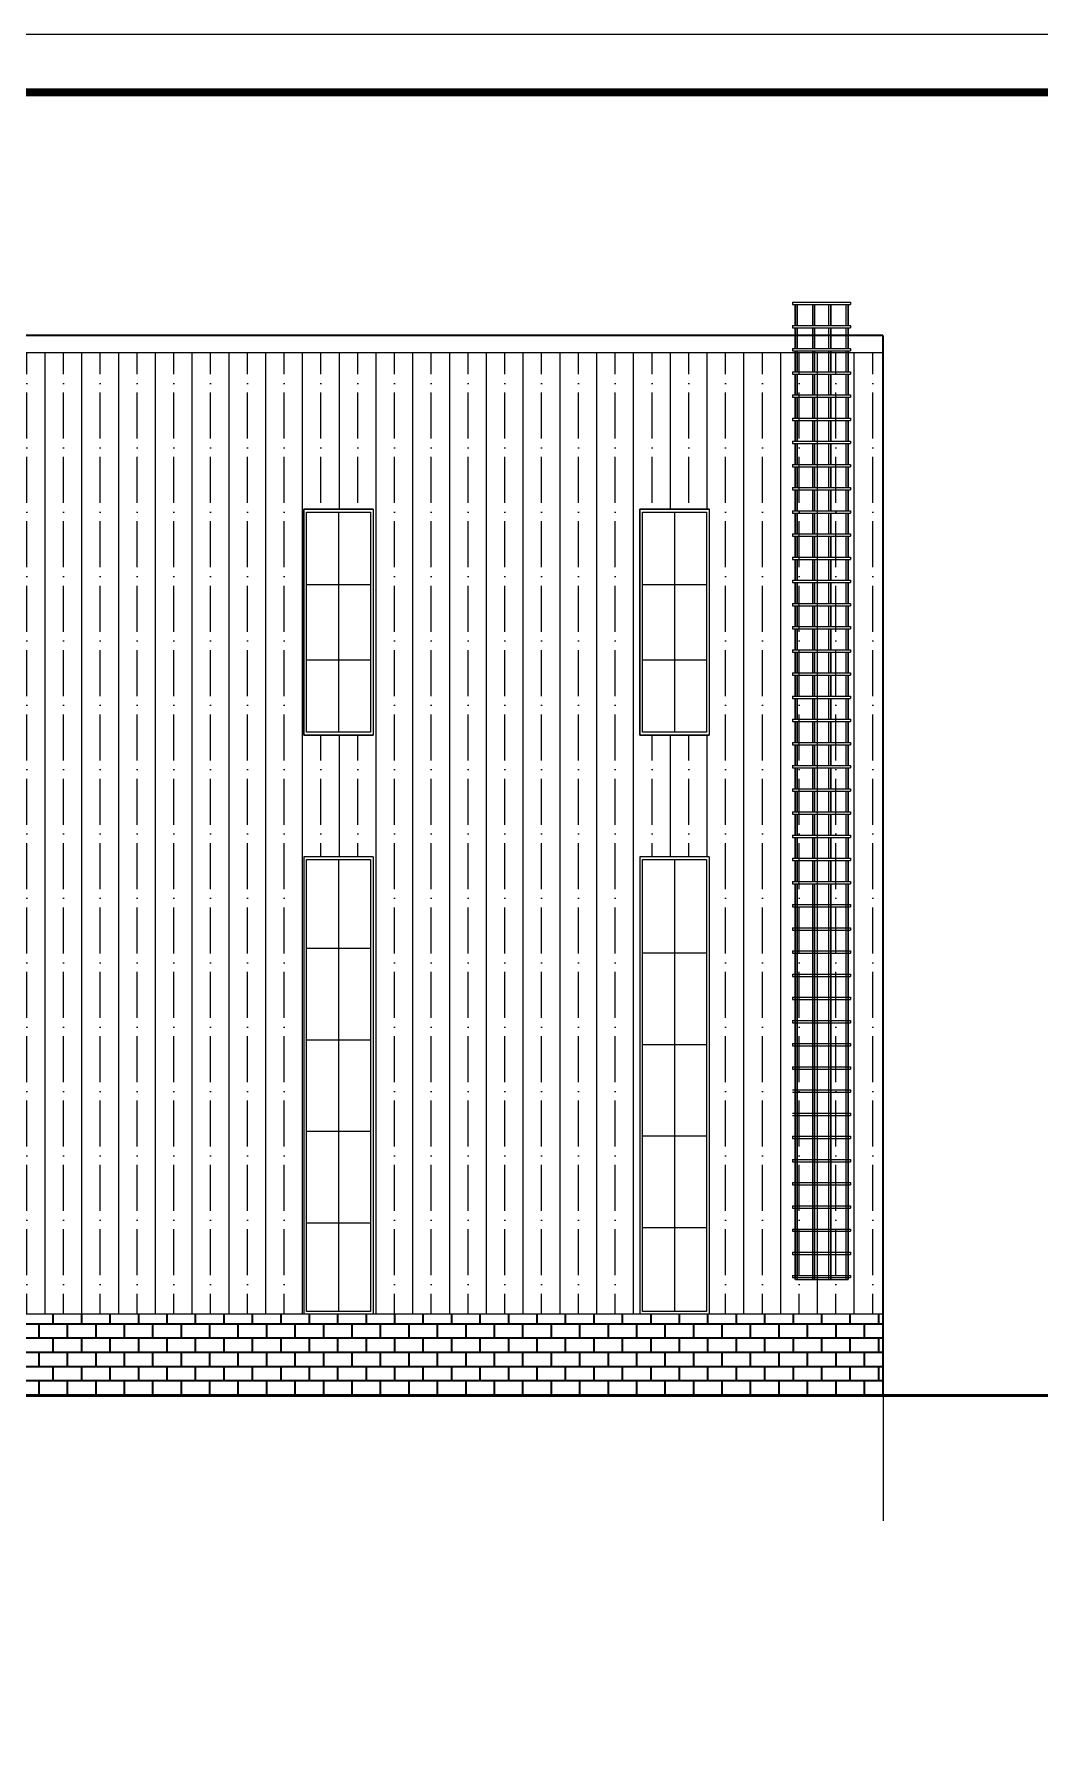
# Model space of a CAD drawing. Extents: x -248860 to 1018944, y -1060852 to 188626.
# Drawn here: x 770321 to 787675, y 48753 to 78453 of the extents above; entities that cross this region are included whole.
import ezdxf

# ---------------------------------------------------------------- set-up
doc = ezdxf.new("R2010")
doc.units = 0
doc.header["$LTSCALE"] = 1000
doc.header["$MEASUREMENT"] = 0
doc.layers.get('0').update_dxf_attribs({"linetype": 'CONTINUOUS'})
for name, color, linetype in [('AXIS', 3, 'CONTINUOUS'), ('WALL', 6, 'CONTINUOUS'), ('图框', 4, 'CONTINUOUS'), ('建筑', 4, 'CONTINUOUS'), ('彩钢墙', 3, 'CONTINUOUS'), ('彩钢板', 253, 'CONTINUOUS'), ('立面图', 40, 'CONTINUOUS')]:
    doc.layers.add(name, color=color, linetype=linetype)

# ---------------------------------------------------------------- blocks, each defined once
blk = doc.blocks.new('jhyfty')
at = {"layer": '图框'}
blk.add_lwpolyline([(650751, 105710), (776851, 105710), (776851, 165110), (650751, 165110)], close=True, dxfattribs=at)
at = {"layer": '图框', "const_width": 140}
blk.add_lwpolyline([(653251, 164110), (775851, 164110), (775851, 106710), (653251, 106710)], close=True, dxfattribs=at)

msp = doc.modelspace()

# ---------------------------------------------------------------- hatches: boundary and pattern name
h = msp.add_hatch()
h.set_pattern_fill('AR-B816C', color=256, scale=200, style=0)
h.set_pattern_definition([(0, (294255.72, 709236.9), (245.69238, 245.69238), [479.86793, -11.51682]), (0, (294010.03, 709248.41), (245.69238, 245.69238), [479.86793, -11.51682]), (90, (294255.72, 709236.9), (-245.69238, 245.69238), [-257.20918, 234.17555]), (90, (294244.2, 709236.9), (-245.69238, 245.69238), [-257.20918, 234.17555])])
h.paths.add_polyline_path([(767971.7, 56355), (767971.7, 55155), (768471.7, 54955), (784971.7, 54955), (784971.7, 56355)])
at = {"layer": '彩钢板'}
h = msp.add_hatch(dxfattribs=at)
h.set_pattern_fill('ANSI35,_O', color=256, scale=200, angle=45)
h.set_pattern_definition([(90, (294255.7, 711236.9), (-635, 6e-14), []), (90, (294573.2, 711554.4), (-635, 6e-14), [793.75, -158.75, 0, -158.75])])
h.paths.add_polyline_path([(761971.7, 66355), (761971.7, 70255), (763171.7, 70255), (763171.7, 66355)], flags=16)
h.paths.add_polyline_path([(762471.7, 60755), (768471.7, 60755), (768471.7, 60455), (762471.7, 60455)], flags=16)
h.paths.add_polyline_path([(767771.7, 66355), (767771.7, 70255), (768971.7, 70255), (768971.7, 66355)], flags=16)
h.paths.add_polyline_path([(774971.7, 66355), (774971.7, 70255), (776171.7, 70255), (776171.7, 66355)], flags=16)
h.paths.add_polyline_path([(780771.7, 66355), (780771.7, 70255), (781971.7, 70255), (781971.7, 66355)], flags=16)
h.paths.add_polyline_path([(767471.7, 59855), (767971.7, 59855), (767971.7, 56355), (774971.7, 56355), (774971.7, 64255), (776171.7, 64255), (776171.7, 56355), (780771.7, 56355), (780771.7, 64255), (781971.7, 64255), (781971.7, 56355), (784971.7, 56355), (784971.7, 72955), (745971.7, 72955), (745971.7, 56355), (762971.7, 56355), (762971.7, 60155), (763471.7, 60155), (763471.7, 60155.1), (767471.7, 60155.1)])

# ---------------------------------------------------------------- linework, layer by layer
at = {"layer": 'AXIS'}
msp.add_line((784971.7, 56791.3), (784971.7, 52791.3), dxfattribs=at)
at = {"layer": '建筑'}
for p, q in [((774971.7, 70255), (774971.7, 66355)), ((774971.7, 70255), (774971.7, 66355)), ((776171.7, 70255), (774971.7, 70255)), ((775571.7, 70205), (775571.7, 66405)), ((776171.7, 70255), (776171.7, 66355)), ((776171.7, 70255), (776171.7, 66355)), ((780771.7, 70255), (780771.7, 66355)), ((780771.7, 70255), (780771.7, 66355)), ((781971.7, 70255), (780771.7, 70255)), ((781371.7, 70205), (781371.7, 66405)), ((781971.7, 70255), (781971.7, 66355)), ((781971.7, 70255), (781971.7, 66355)), ((775021.7, 68955), (776121.7, 68955)), ((780821.7, 68955), (781921.7, 68955)), ((775021.7, 67655), (776121.7, 67655)), ((780821.7, 67655), (781921.7, 67655)), ((774971.7, 66355), (776171.7, 66355)), ((780771.7, 66355), (781971.7, 66355)), ((775571.7, 64205), (775571.7, 56405)), ((781371.7, 64205), (781371.7, 56405)), ((775021.7, 62675), (776121.7, 62675)), ((780821.7, 62595), (781921.7, 62595)), ((775021.7, 61095), (776121.7, 61095)), ((780821.7, 61015), (781921.7, 61015)), ((775021.7, 59515), (776121.7, 59515)), ((780821.7, 59435), (781921.7, 59435)), ((775021.7, 57935), (776121.7, 57935)), ((775021.7, 57935), (776121.7, 57935)), ((780821.7, 57855), (781921.7, 57855)), ((780821.7, 57855), (781921.7, 57855))]:
    msp.add_line(p, q, dxfattribs=at)
for points in [[(774971.7, 70255), (776171.7, 70255), (776171.7, 66355), (774971.7, 66355)], [(775021.7, 70205), (776121.7, 70205), (776121.7, 66405), (775021.7, 66405)], [(780771.7, 70255), (781971.7, 70255), (781971.7, 66355), (780771.7, 66355)], [(780821.7, 70205), (781921.7, 70205), (781921.7, 66405), (780821.7, 66405)], [(775021.7, 64205), (776121.7, 64205), (776121.7, 56405), (775021.7, 56405)], [(780821.7, 64205), (781921.7, 64205), (781921.7, 56405), (780821.7, 56405)]]:
    msp.add_lwpolyline(points, close=True, dxfattribs=at)
at = {"layer": '彩钢墙'}
for p, q in [((783411.7, 73827.8), (783411.7, 73787.8)), ((783411.7, 73827.8), (784411.7, 73827.8)), ((783411.7, 73827.8), (784411.7, 73827.8)), ((783411.7, 73827.8), (783411.7, 73787.8)), ((783411.7, 73787.8), (784411.7, 73787.8)), ((783411.7, 73787.8), (784411.7, 73787.8)), ((783451.7, 73787.8), (783451.7, 73427.8)), ((783459.7, 73787.8), (783459.7, 73427.8)), ((783491.7, 73787.8), (783491.7, 73427.8)), ((783751.7, 73787.8), (783751.7, 73427.8)), ((783759.7, 73787.8), (783759.7, 73427.8)), ((783791.7, 73787.8), (783791.7, 73427.8)), ((784031.7, 73787.8), (784031.7, 73427.8)), ((784063.7, 73787.8), (784063.7, 73427.8)), ((784071.7, 73787.8), (784071.7, 73427.8)), ((784331.7, 73787.8), (784331.7, 73427.8)), ((784363.7, 73787.8), (784363.7, 73427.8)), ((784371.7, 73787.8), (784371.7, 73427.8)), ((784411.7, 73827.8), (784411.7, 73787.8)), ((784411.7, 73827.8), (784411.7, 73787.8)), ((783411.7, 73427.8), (783411.7, 73387.8)), ((783411.7, 73427.8), (784411.7, 73427.8)), ((783411.7, 73427.8), (784411.7, 73427.8)), ((783411.7, 73427.8), (783411.7, 73387.8)), ((783411.7, 73387.8), (784411.7, 73387.8)), ((783411.7, 73387.8), (784411.7, 73387.8)), ((783451.7, 73387.8), (783451.7, 73027.8)), ((783459.7, 73387.8), (783459.7, 73027.8)), ((783491.7, 73387.8), (783491.7, 73027.8)), ((783751.7, 73387.8), (783751.7, 73027.8)), ((783759.7, 73387.8), (783759.7, 73027.8)), ((783791.7, 73387.8), (783791.7, 73027.8)), ((784031.7, 73387.8), (784031.7, 73027.8)), ((784063.7, 73387.8), (784063.7, 73027.8)), ((784071.7, 73387.8), (784071.7, 73027.8)), ((784331.7, 73387.8), (784331.7, 73027.8)), ((784363.7, 73387.8), (784363.7, 73027.8)), ((784371.7, 73387.8), (784371.7, 73027.8)), ((784411.7, 73427.8), (784411.7, 73387.8)), ((784411.7, 73427.8), (784411.7, 73387.8)), ((783411.7, 73027.8), (784411.7, 73027.8)), ((783411.7, 73027.8), (783411.7, 72987.8)), ((783411.7, 73027.8), (784411.7, 73027.8)), ((783411.7, 72987.8), (784411.7, 72987.8)), ((783451.7, 72987.8), (783451.7, 72627.8)), ((783459.7, 72987.8), (783459.7, 72627.8)), ((783491.7, 72987.8), (783491.7, 72627.8)), ((783751.7, 72987.8), (783751.7, 72627.8)), ((783759.7, 72987.8), (783759.7, 72627.8)), ((783791.7, 72987.8), (783791.7, 72627.8)), ((784031.7, 72987.8), (784031.7, 72627.8)), ((784063.7, 72987.8), (784063.7, 72627.8)), ((784071.7, 72987.8), (784071.7, 72627.8)), ((784331.7, 72987.8), (784331.7, 72627.8)), ((784363.7, 72987.8), (784363.7, 72627.8)), ((784371.7, 72987.8), (784371.7, 72627.8)), ((784411.7, 73027.8), (784411.7, 72987.8)), ((783411.7, 72627.8), (784411.7, 72627.8)), ((783411.7, 72627.8), (783411.7, 72587.8)), ((783411.7, 72587.8), (784411.7, 72587.8)), ((783451.7, 72587.8), (783451.7, 72227.8)), ((783459.7, 72587.8), (783459.7, 72227.8)), ((783491.7, 72587.8), (783491.7, 72227.8)), ((783751.7, 72587.8), (783751.7, 72227.8)), ((783759.7, 72587.8), (783759.7, 72227.8)), ((783791.7, 72587.8), (783791.7, 72227.8)), ((784031.7, 72587.8), (784031.7, 72227.8)), ((784063.7, 72587.8), (784063.7, 72227.8)), ((784071.7, 72587.8), (784071.7, 72227.8)), ((784331.7, 72587.8), (784331.7, 72227.8)), ((784363.7, 72587.8), (784363.7, 72227.8)), ((784371.7, 72587.8), (784371.7, 72227.8)), ((784411.7, 72627.8), (784411.7, 72587.8)), ((783411.7, 72227.8), (784411.7, 72227.8)), ((783411.7, 72227.8), (783411.7, 72187.8)), ((783411.7, 72187.8), (784411.7, 72187.8)), ((783451.7, 72187.8), (783451.7, 71827.8)), ((783459.7, 72187.8), (783459.7, 71827.8)), ((783491.7, 72187.8), (783491.7, 71827.8)), ((783751.7, 72187.8), (783751.7, 71827.8)), ((783759.7, 72187.8), (783759.7, 71827.8)), ((783791.7, 72187.8), (783791.7, 71827.8)), ((784031.7, 72187.8), (784031.7, 71827.8)), ((784063.7, 72187.8), (784063.7, 71827.8)), ((784071.7, 72187.8), (784071.7, 71827.8)), ((784331.7, 72187.8), (784331.7, 71827.8)), ((784363.7, 72187.8), (784363.7, 71827.8)), ((784371.7, 72187.8), (784371.7, 71827.8)), ((784411.7, 72227.8), (784411.7, 72187.8)), ((783411.7, 71827.8), (783411.7, 71787.8)), ((783411.7, 71827.8), (784411.7, 71827.8)), ((783411.7, 71827.8), (784411.7, 71827.8)), ((783411.7, 71827.8), (783411.7, 71787.8)), ((783411.7, 71787.8), (784411.7, 71787.8)), ((783411.7, 71787.8), (784411.7, 71787.8)), ((783451.7, 71787.8), (783451.7, 71427.8)), ((783459.7, 71787.8), (783459.7, 71427.8)), ((783491.7, 71787.8), (783491.7, 71427.8)), ((783751.7, 71787.8), (783751.7, 71427.8)), ((783759.7, 71787.8), (783759.7, 71427.8)), ((783791.7, 71787.8), (783791.7, 71427.8)), ((784031.7, 71787.8), (784031.7, 71427.8)), ((784063.7, 71787.8), (784063.7, 71427.8)), ((784071.7, 71787.8), (784071.7, 71427.8)), ((784331.7, 71787.8), (784331.7, 71427.8)), ((784363.7, 71787.8), (784363.7, 71427.8)), ((784371.7, 71787.8), (784371.7, 71427.8)), ((784411.7, 71827.8), (784411.7, 71787.8)), ((784411.7, 71827.8), (784411.7, 71787.8)), ((783411.7, 71427.8), (784411.7, 71427.8)), ((783411.7, 71427.8), (783411.7, 71387.8)), ((783411.7, 71427.8), (784411.7, 71427.8)), ((783411.7, 71387.8), (784411.7, 71387.8)), ((783451.7, 71387.8), (783451.7, 71027.8)), ((783459.7, 71387.8), (783459.7, 71027.8)), ((783491.7, 71387.8), (783491.7, 71027.8)), ((783751.7, 71387.8), (783751.7, 71027.8)), ((783759.7, 71387.8), (783759.7, 71027.8)), ((783791.7, 71387.8), (783791.7, 71027.8)), ((784031.7, 71387.8), (784031.7, 71027.8)), ((784063.7, 71387.8), (784063.7, 71027.8)), ((784071.7, 71387.8), (784071.7, 71027.8)), ((784331.7, 71387.8), (784331.7, 71027.8)), ((784363.7, 71387.8), (784363.7, 71027.8)), ((784371.7, 71387.8), (784371.7, 71027.8)), ((784411.7, 71427.8), (784411.7, 71387.8)), ((783411.7, 71027.8), (784411.7, 71027.8)), ((783411.7, 71027.8), (783411.7, 70987.8)), ((783411.7, 70987.8), (784411.7, 70987.8)), ((783451.7, 70987.8), (783451.7, 70627.8)), ((783459.7, 70987.8), (783459.7, 70627.8)), ((783491.7, 70987.8), (783491.7, 70627.8)), ((783751.7, 70987.8), (783751.7, 70627.8)), ((783759.7, 70987.8), (783759.7, 70627.8)), ((783791.7, 70987.8), (783791.7, 70627.8)), ((784031.7, 70987.8), (784031.7, 70627.8)), ((784063.7, 70987.8), (784063.7, 70627.8)), ((784071.7, 70987.8), (784071.7, 70627.8)), ((784331.7, 70987.8), (784331.7, 70627.8)), ((784363.7, 70987.8), (784363.7, 70627.8)), ((784371.7, 70987.8), (784371.7, 70627.8)), ((784411.7, 71027.8), (784411.7, 70987.8)), ((783411.7, 70627.8), (784411.7, 70627.8)), ((783411.7, 70627.8), (783411.7, 70587.8)), ((783411.7, 70587.8), (784411.7, 70587.8)), ((783451.7, 70587.8), (783451.7, 70227.8)), ((783459.7, 70587.8), (783459.7, 70227.8)), ((783491.7, 70587.8), (783491.7, 70227.8)), ((783751.7, 70587.8), (783751.7, 70227.8)), ((783759.7, 70587.8), (783759.7, 70227.8)), ((783791.7, 70587.8), (783791.7, 70227.8)), ((784031.7, 70587.8), (784031.7, 70227.8)), ((784063.7, 70587.8), (784063.7, 70227.8)), ((784071.7, 70587.8), (784071.7, 70227.8)), ((784331.7, 70587.8), (784331.7, 70227.8)), ((784363.7, 70587.8), (784363.7, 70227.8)), ((784371.7, 70587.8), (784371.7, 70227.8)), ((784411.7, 70627.8), (784411.7, 70587.8)), ((783411.7, 70227.8), (783411.7, 70187.8)), ((783411.7, 70227.8), (784411.7, 70227.8)), ((783411.7, 70227.8), (784411.7, 70227.8)), ((783411.7, 70227.8), (783411.7, 70187.8)), ((783411.7, 70187.8), (784411.7, 70187.8)), ((783411.7, 70187.8), (784411.7, 70187.8)), ((783451.7, 70187.8), (783451.7, 69827.8)), ((783459.7, 70187.8), (783459.7, 69827.8)), ((783491.7, 70187.8), (783491.7, 69827.8)), ((783751.7, 70187.8), (783751.7, 69827.8)), ((783759.7, 70187.8), (783759.7, 69827.8)), ((783791.7, 70187.8), (783791.7, 69827.8)), ((784031.7, 70187.8), (784031.7, 69827.8)), ((784063.7, 70187.8), (784063.7, 69827.8)), ((784071.7, 70187.8), (784071.7, 69827.8)), ((784331.7, 70187.8), (784331.7, 69827.8)), ((784363.7, 70187.8), (784363.7, 69827.8)), ((784371.7, 70187.8), (784371.7, 69827.8)), ((784411.7, 70227.8), (784411.7, 70187.8)), ((784411.7, 70227.8), (784411.7, 70187.8)), ((783411.7, 69827.8), (784411.7, 69827.8)), ((783411.7, 69827.8), (783411.7, 69787.8)), ((783411.7, 69827.8), (784411.7, 69827.8)), ((784411.7, 69827.8), (784411.7, 69787.8)), ((783411.7, 69787.8), (784411.7, 69787.8)), ((783451.7, 69787.8), (783451.7, 69427.8)), ((783459.7, 69787.8), (783459.7, 69427.8)), ((783491.7, 69787.8), (783491.7, 69427.8)), ((783751.7, 69787.8), (783751.7, 69427.8)), ((783759.7, 69787.8), (783759.7, 69427.8)), ((783791.7, 69787.8), (783791.7, 69427.8)), ((784031.7, 69787.8), (784031.7, 69427.8)), ((784063.7, 69787.8), (784063.7, 69427.8)), ((784071.7, 69787.8), (784071.7, 69427.8)), ((784331.7, 69787.8), (784331.7, 69427.8)), ((784363.7, 69787.8), (784363.7, 69427.8)), ((784371.7, 69787.8), (784371.7, 69427.8)), ((783411.7, 69427.8), (784411.7, 69427.8)), ((783411.7, 69427.8), (783411.7, 69387.8)), ((783411.7, 69387.8), (784411.7, 69387.8)), ((783451.7, 69387.8), (783451.7, 69027.8)), ((783459.7, 69387.8), (783459.7, 69027.8)), ((783491.7, 69387.8), (783491.7, 69027.8)), ((783751.7, 69387.8), (783751.7, 69027.8)), ((783759.7, 69387.8), (783759.7, 69027.8)), ((783791.7, 69387.8), (783791.7, 69027.8)), ((784031.7, 69387.8), (784031.7, 69027.8)), ((784063.7, 69387.8), (784063.7, 69027.8)), ((784071.7, 69387.8), (784071.7, 69027.8)), ((784331.7, 69387.8), (784331.7, 69027.8)), ((784363.7, 69387.8), (784363.7, 69027.8)), ((784371.7, 69387.8), (784371.7, 69027.8)), ((784411.7, 69427.8), (784411.7, 69387.8)), ((783411.7, 69027.8), (784411.7, 69027.8)), ((783411.7, 69027.8), (783411.7, 68987.8)), ((783411.7, 68987.8), (784411.7, 68987.8)), ((783451.7, 68987.8), (783451.7, 68627.8)), ((783459.7, 68987.8), (783459.7, 68627.8)), ((783491.7, 68987.8), (783491.7, 68627.8)), ((783751.7, 68987.8), (783751.7, 68627.8)), ((783759.7, 68987.8), (783759.7, 68627.8)), ((783791.7, 68987.8), (783791.7, 68627.8)), ((784031.7, 68987.8), (784031.7, 68627.8)), ((784063.7, 68987.8), (784063.7, 68627.8)), ((784071.7, 68987.8), (784071.7, 68627.8)), ((784331.7, 68987.8), (784331.7, 68627.8)), ((784363.7, 68987.8), (784363.7, 68627.8)), ((784371.7, 68987.8), (784371.7, 68627.8)), ((784411.7, 69027.8), (784411.7, 68987.8)), ((783411.7, 68627.8), (784411.7, 68627.8)), ((783411.7, 68627.8), (783411.7, 68587.8)), ((784411.7, 68627.8), (784411.7, 68587.8)), ((783411.7, 68587.8), (784411.7, 68587.8)), ((783451.7, 68587.8), (783451.7, 68227.8)), ((783459.7, 68587.8), (783459.7, 68227.8)), ((783491.7, 68587.8), (783491.7, 68227.8)), ((783751.7, 68587.8), (783751.7, 68227.8)), ((783759.7, 68587.8), (783759.7, 68227.8)), ((783791.7, 68587.8), (783791.7, 68227.8)), ((784031.7, 68587.8), (784031.7, 68227.8)), ((784063.7, 68587.8), (784063.7, 68227.8)), ((784071.7, 68587.8), (784071.7, 68227.8)), ((784331.7, 68587.8), (784331.7, 68227.8)), ((784363.7, 68587.8), (784363.7, 68227.8)), ((784371.7, 68587.8), (784371.7, 68227.8)), ((783411.7, 68227.8), (784411.7, 68227.8)), ((783411.7, 68227.8), (783411.7, 68187.8)), ((783411.7, 68187.8), (784411.7, 68187.8)), ((783451.7, 68187.8), (783451.7, 67827.8)), ((783459.7, 68187.8), (783459.7, 67827.8)), ((783491.7, 68187.8), (783491.7, 67827.8)), ((783751.7, 68187.8), (783751.7, 67827.8)), ((783759.7, 68187.8), (783759.7, 67827.8)), ((783791.7, 68187.8), (783791.7, 67827.8)), ((784031.7, 68187.8), (784031.7, 67827.8)), ((784063.7, 68187.8), (784063.7, 67827.8)), ((784071.7, 68187.8), (784071.7, 67827.8)), ((784331.7, 68187.8), (784331.7, 67827.8)), ((784363.7, 68187.8), (784363.7, 67827.8)), ((784371.7, 68187.8), (784371.7, 67827.8)), ((784411.7, 68227.8), (784411.7, 68187.8)), ((783411.7, 67827.8), (784411.7, 67827.8)), ((783411.7, 67827.8), (783411.7, 67787.8)), ((783411.7, 67787.8), (784411.7, 67787.8)), ((783451.7, 67787.8), (783451.7, 67427.8)), ((783459.7, 67787.8), (783459.7, 67427.8)), ((783491.7, 67787.8), (783491.7, 67427.8)), ((783751.7, 67787.8), (783751.7, 67427.8)), ((783759.7, 67787.8), (783759.7, 67427.8)), ((783791.7, 67787.8), (783791.7, 67427.8)), ((784031.7, 67787.8), (784031.7, 67427.8)), ((784063.7, 67787.8), (784063.7, 67427.8)), ((784071.7, 67787.8), (784071.7, 67427.8)), ((784331.7, 67787.8), (784331.7, 67427.8)), ((784363.7, 67787.8), (784363.7, 67427.8)), ((784371.7, 67787.8), (784371.7, 67427.8)), ((784411.7, 67827.8), (784411.7, 67787.8)), ((783411.7, 67427.8), (784411.7, 67427.8)), ((783411.7, 67427.8), (783411.7, 67387.8)), ((784411.7, 67427.8), (784411.7, 67387.8)), ((783411.7, 67387.8), (784411.7, 67387.8)), ((783451.7, 67387.8), (783451.7, 67027.8)), ((783459.7, 67387.8), (783459.7, 67027.8)), ((783491.7, 67387.8), (783491.7, 67027.8)), ((783751.7, 67387.8), (783751.7, 67027.8)), ((783759.7, 67387.8), (783759.7, 67027.8)), ((783791.7, 67387.8), (783791.7, 67027.8)), ((784031.7, 67387.8), (784031.7, 67027.8)), ((784063.7, 67387.8), (784063.7, 67027.8)), ((784071.7, 67387.8), (784071.7, 67027.8)), ((784331.7, 67387.8), (784331.7, 67027.8)), ((784363.7, 67387.8), (784363.7, 67027.8)), ((784371.7, 67387.8), (784371.7, 67027.8)), ((783411.7, 67027.8), (784411.7, 67027.8)), ((783411.7, 67027.8), (783411.7, 66987.8)), ((783411.7, 66987.8), (784411.7, 66987.8)), ((783451.7, 66987.8), (783451.7, 66627.8)), ((783459.7, 66987.8), (783459.7, 66627.8)), ((783491.7, 66987.8), (783491.7, 66627.8)), ((783751.7, 66987.8), (783751.7, 66627.8)), ((783759.7, 66987.8), (783759.7, 66627.8)), ((783791.7, 66987.8), (783791.7, 66627.8)), ((784031.7, 66987.8), (784031.7, 66627.8)), ((784063.7, 66987.8), (784063.7, 66627.8)), ((784071.7, 66987.8), (784071.7, 66627.8)), ((784331.7, 66987.8), (784331.7, 66627.8)), ((784363.7, 66987.8), (784363.7, 66627.8)), ((784371.7, 66987.8), (784371.7, 66627.8)), ((784411.7, 67027.8), (784411.7, 66987.8)), ((783411.7, 66627.8), (783411.7, 66587.8)), ((783411.7, 66627.8), (784411.7, 66627.8)), ((783411.7, 66587.8), (784411.7, 66587.8)), ((783451.7, 66587.8), (783451.7, 66227.8)), ((783459.7, 66587.8), (783459.7, 66227.8)), ((783491.7, 66587.8), (783491.7, 66227.8)), ((783751.7, 66587.8), (783751.7, 66227.8)), ((783759.7, 66587.8), (783759.7, 66227.8)), ((783791.7, 66587.8), (783791.7, 66227.8)), ((784031.7, 66587.8), (784031.7, 66227.8)), ((784063.7, 66587.8), (784063.7, 66227.8)), ((784071.7, 66587.8), (784071.7, 66227.8)), ((784331.7, 66587.8), (784331.7, 66227.8)), ((784363.7, 66587.8), (784363.7, 66227.8)), ((784371.7, 66587.8), (784371.7, 66227.8)), ((784411.7, 66627.8), (784411.7, 66587.8)), ((783411.7, 66227.8), (783411.7, 66187.8)), ((783411.7, 66227.8), (784411.7, 66227.8)), ((783411.7, 66227.8), (784411.7, 66227.8)), ((783411.7, 66227.8), (783411.7, 66187.8)), ((783411.7, 66187.8), (784411.7, 66187.8)), ((783411.7, 66187.8), (784411.7, 66187.8)), ((783451.7, 66187.8), (783451.7, 65827.8)), ((783459.7, 66187.8), (783459.7, 65827.8)), ((783491.7, 66187.8), (783491.7, 65827.8)), ((783751.7, 66187.8), (783751.7, 65827.8)), ((783759.7, 66187.8), (783759.7, 65827.8)), ((783791.7, 66187.8), (783791.7, 65827.8)), ((784031.7, 66187.8), (784031.7, 65827.8)), ((784063.7, 66187.8), (784063.7, 65827.8)), ((784071.7, 66187.8), (784071.7, 65827.8)), ((784331.7, 66187.8), (784331.7, 65827.8)), ((784363.7, 66187.8), (784363.7, 65827.8)), ((784371.7, 66187.8), (784371.7, 65827.8)), ((784411.7, 66227.8), (784411.7, 66187.8)), ((784411.7, 66227.8), (784411.7, 66187.8)), ((783411.7, 65827.8), (784411.7, 65827.8)), ((783411.7, 65827.8), (783411.7, 65787.8)), ((783411.7, 65787.8), (784411.7, 65787.8)), ((783451.7, 65787.8), (783451.7, 65427.8)), ((783459.7, 65787.8), (783459.7, 65427.8)), ((783491.7, 65787.8), (783491.7, 65427.8)), ((783751.7, 65787.8), (783751.7, 65427.8)), ((783759.7, 65787.8), (783759.7, 65427.8)), ((783791.7, 65787.8), (783791.7, 65427.8)), ((784031.7, 65787.8), (784031.7, 65427.8)), ((784063.7, 65787.8), (784063.7, 65427.8)), ((784071.7, 65787.8), (784071.7, 65427.8)), ((784331.7, 65787.8), (784331.7, 65427.8)), ((784363.7, 65787.8), (784363.7, 65427.8)), ((784371.7, 65787.8), (784371.7, 65427.8)), ((784411.7, 65827.8), (784411.7, 65787.8)), ((783411.7, 65427.8), (784411.7, 65427.8)), ((783411.7, 65427.8), (783411.7, 65387.8)), ((783411.7, 65387.8), (784411.7, 65387.8)), ((783451.7, 65387.8), (783451.7, 65027.8)), ((783459.7, 65387.8), (783459.7, 65027.8)), ((783491.7, 65387.8), (783491.7, 65027.8)), ((783751.7, 65387.8), (783751.7, 65027.8)), ((783759.7, 65387.8), (783759.7, 65027.8)), ((783791.7, 65387.8), (783791.7, 65027.8)), ((784031.7, 65387.8), (784031.7, 65027.8)), ((784063.7, 65387.8), (784063.7, 65027.8)), ((784071.7, 65387.8), (784071.7, 65027.8)), ((784331.7, 65387.8), (784331.7, 65027.8)), ((784363.7, 65387.8), (784363.7, 65027.8)), ((784371.7, 65387.8), (784371.7, 65027.8)), ((784411.7, 65427.8), (784411.7, 65387.8)), ((783411.7, 65027.8), (784411.7, 65027.8)), ((783411.7, 65027.8), (783411.7, 64987.8)), ((783411.7, 64987.8), (784411.7, 64987.8)), ((783451.7, 64987.8), (783451.7, 64627.8)), ((783459.7, 64987.8), (783459.7, 64627.8)), ((783491.7, 64987.8), (783491.7, 64627.8)), ((783751.7, 64987.8), (783751.7, 64627.8)), ((783759.7, 64987.8), (783759.7, 64627.8)), ((783791.7, 64987.8), (783791.7, 64627.8)), ((784031.7, 64987.8), (784031.7, 64627.8)), ((784063.7, 64987.8), (784063.7, 64627.8)), ((784071.7, 64987.8), (784071.7, 64627.8)), ((784331.7, 64987.8), (784331.7, 64627.8)), ((784363.7, 64987.8), (784363.7, 64627.8)), ((784371.7, 64987.8), (784371.7, 64627.8)), ((784411.7, 65027.8), (784411.7, 64987.8)), ((783411.7, 64627.8), (784411.7, 64627.8)), ((783411.7, 64627.8), (783411.7, 64587.8)), ((783411.7, 64587.8), (784411.7, 64587.8)), ((783451.7, 64587.8), (783451.7, 64227.8)), ((783459.7, 64587.8), (783459.7, 64227.8)), ((783491.7, 64587.8), (783491.7, 64227.8)), ((783751.7, 64587.8), (783751.7, 64227.8)), ((783759.7, 64587.8), (783759.7, 64227.8)), ((783791.7, 64587.8), (783791.7, 64227.8)), ((784031.7, 64587.8), (784031.7, 64227.8)), ((784063.7, 64587.8), (784063.7, 64227.8)), ((784071.7, 64587.8), (784071.7, 64227.8)), ((784331.7, 64587.8), (784331.7, 64227.8)), ((784363.7, 64587.8), (784363.7, 64227.8)), ((784371.7, 64587.8), (784371.7, 64227.8)), ((784411.7, 64627.8), (784411.7, 64587.8)), ((783411.7, 64227.8), (784411.7, 64227.8)), ((783411.7, 64227.8), (783411.7, 64187.8)), ((783411.7, 64187.8), (784411.7, 64187.8)), ((783451.7, 64187.8), (783451.7, 63827.8)), ((783459.7, 64187.8), (783459.7, 63827.8)), ((783491.7, 64187.8), (783491.7, 63827.8)), ((783751.7, 64187.8), (783751.7, 63827.8)), ((783759.7, 64187.8), (783759.7, 63827.8)), ((783791.7, 64187.8), (783791.7, 63827.8)), ((784031.7, 64187.8), (784031.7, 63827.8)), ((784063.7, 64187.8), (784063.7, 63827.8)), ((784071.7, 64187.8), (784071.7, 63827.8)), ((784331.7, 64187.8), (784331.7, 63827.8)), ((784363.7, 64187.8), (784363.7, 63827.8)), ((784371.7, 64187.8), (784371.7, 63827.8)), ((784411.7, 64227.8), (784411.7, 64187.8)), ((783411.7, 63827.8), (784411.7, 63827.8)), ((783411.7, 63827.8), (783411.7, 63787.8)), ((783411.7, 63827.8), (784411.7, 63827.8)), ((783411.7, 63827.8), (783411.7, 63787.8)), ((783411.7, 63787.8), (784411.7, 63787.8)), ((783411.7, 63787.8), (784411.7, 63787.8)), ((783451.7, 63787.8), (783451.7, 56955)), ((783459.7, 63787.8), (783459.7, 56955)), ((783491.7, 63787.8), (783491.7, 56955)), ((783751.7, 63787.8), (783751.7, 56955)), ((783759.7, 63787.8), (783759.7, 56955)), ((783791.7, 63787.8), (783791.7, 56955)), ((784031.7, 63787.8), (784031.7, 56955)), ((784063.7, 63787.8), (784063.7, 56955)), ((784071.7, 63787.8), (784071.7, 56955)), ((784331.7, 63787.8), (784331.7, 56955)), ((784363.7, 63787.8), (784363.7, 56955)), ((784371.7, 63787.8), (784371.7, 56955)), ((784411.7, 63827.8), (784411.7, 63787.8)), ((784411.7, 63827.8), (784411.7, 63787.8)), ((783411.7, 63427.8), (784411.7, 63427.8)), ((783411.7, 63427.8), (783411.7, 63387.8)), ((783411.7, 63387.8), (784411.7, 63387.8)), ((784411.7, 63427.8), (784411.7, 63387.8)), ((783411.7, 63027.8), (784411.7, 63027.8)), ((783411.7, 63027.8), (783411.7, 62987.8)), ((783411.7, 62987.8), (784411.7, 62987.8)), ((784411.7, 63027.8), (784411.7, 62987.8)), ((783411.7, 62627.8), (784411.7, 62627.8)), ((783411.7, 62627.8), (783411.7, 62587.8)), ((783411.7, 62587.8), (784411.7, 62587.8)), ((784411.7, 62627.8), (784411.7, 62587.8)), ((783411.7, 62227.8), (784411.7, 62227.8)), ((783411.7, 62227.8), (783411.7, 62187.8)), ((783411.7, 62187.8), (784411.7, 62187.8)), ((784411.7, 62227.8), (784411.7, 62187.8)), ((783411.7, 61827.8), (784411.7, 61827.8)), ((783411.7, 61827.8), (783411.7, 61787.8)), ((783411.7, 61787.8), (784411.7, 61787.8)), ((784411.7, 61827.8), (784411.7, 61787.8)), ((783411.7, 61427.8), (784411.7, 61427.8)), ((783411.7, 61427.8), (783411.7, 61387.8)), ((783411.7, 61387.8), (784411.7, 61387.8)), ((784411.7, 61427.8), (784411.7, 61387.8)), ((783411.7, 61027.8), (784411.7, 61027.8)), ((783411.7, 61027.8), (783411.7, 60987.8)), ((783411.7, 60987.8), (784411.7, 60987.8)), ((784411.7, 61027.8), (784411.7, 60987.8)), ((783411.7, 60627.8), (784411.7, 60627.8)), ((783411.7, 60627.8), (783411.7, 60587.8)), ((784411.7, 60627.8), (784411.7, 60587.8)), ((783411.7, 60587.8), (784411.7, 60587.8)), ((783411.7, 60227.8), (784411.7, 60227.8)), ((783411.7, 60187.8), (784411.7, 60187.8)), ((784411.7, 60227.8), (784411.7, 60187.8)), ((783411.7, 59827.8), (784411.7, 59827.8)), ((783411.7, 59787.8), (784411.7, 59787.8)), ((784411.7, 59827.8), (784411.7, 59787.8)), ((783411.7, 59427.8), (784411.7, 59427.8)), ((783411.7, 59427.8), (783411.7, 59387.8)), ((784411.7, 59427.8), (784411.7, 59387.8)), ((783411.7, 59387.8), (784411.7, 59387.8)), ((783411.7, 59027.8), (784411.7, 59027.8)), ((783411.7, 59027.8), (783411.7, 58987.8)), ((783411.7, 58987.8), (784411.7, 58987.8)), ((784411.7, 59027.8), (784411.7, 58987.8)), ((783411.7, 58627.8), (784411.7, 58627.8)), ((783411.7, 58627.8), (783411.7, 58587.8)), ((783411.7, 58587.8), (784411.7, 58587.8)), ((784411.7, 58627.8), (784411.7, 58587.8)), ((783411.7, 58227.8), (784411.7, 58227.8)), ((783411.7, 58227.8), (783411.7, 58187.8)), ((784411.7, 58227.8), (784411.7, 58187.8)), ((783411.7, 58187.8), (784411.7, 58187.8)), ((783411.7, 57827.8), (784411.7, 57827.8)), ((783411.7, 57827.8), (783411.7, 57787.8)), ((783411.7, 57787.8), (784411.7, 57787.8)), ((784411.7, 57827.8), (784411.7, 57787.8)), ((783411.7, 57427.8), (784411.7, 57427.8)), ((783411.7, 57427.8), (783411.7, 57387.8)), ((783411.7, 57387.8), (784411.7, 57387.8)), ((784411.7, 57427.8), (784411.7, 57387.8)), ((783411.7, 57027.8), (784411.7, 57027.8)), ((783411.7, 57027.8), (783411.7, 56987.8)), ((784411.7, 57027.8), (784411.7, 56987.8)), ((783411.7, 56987.8), (784411.7, 56987.8)), ((783459.7, 56955), (784371.7, 56955))]:
    msp.add_line(p, q, dxfattribs=at)
at = {"layer": '立面图'}
for p, q in [((784971.7, 72955), (745971.7, 72955)), ((774971.7, 70255), (774971.7, 66355)), ((776171.7, 70255), (776171.7, 66355)), ((780771.7, 70255), (780771.7, 66355)), ((781971.7, 70255), (781971.7, 66355)), ((774971.7, 64255), (774971.7, 56355)), ((776171.7, 64255), (774971.7, 64255)), ((776171.7, 64255), (776171.7, 56355)), ((780771.7, 64255), (780771.7, 56355)), ((781971.7, 64255), (780771.7, 64255)), ((781971.7, 64255), (781971.7, 56355)), ((784971.7, 56355), (767965.7, 56355))]:
    msp.add_line(p, q, dxfattribs=at)
for points, const_width in [([(784971.7, 73255), (745971.7, 73255)], 35), ([(784971.7, 73255), (784971.7, 54955)], 35), ([(741292.8, 54955), (793590, 54955)], 50)]:
    msp.add_lwpolyline(points, dxfattribs=dict(at, const_width=const_width))

# ---------------------------------------------------------------- block references
at = {"layer": 'WALL'}
msp.add_blockref('jhyfty', (28177.3, -86656.8), dxfattribs=at)

doc.saveas('drawing.dxf')
